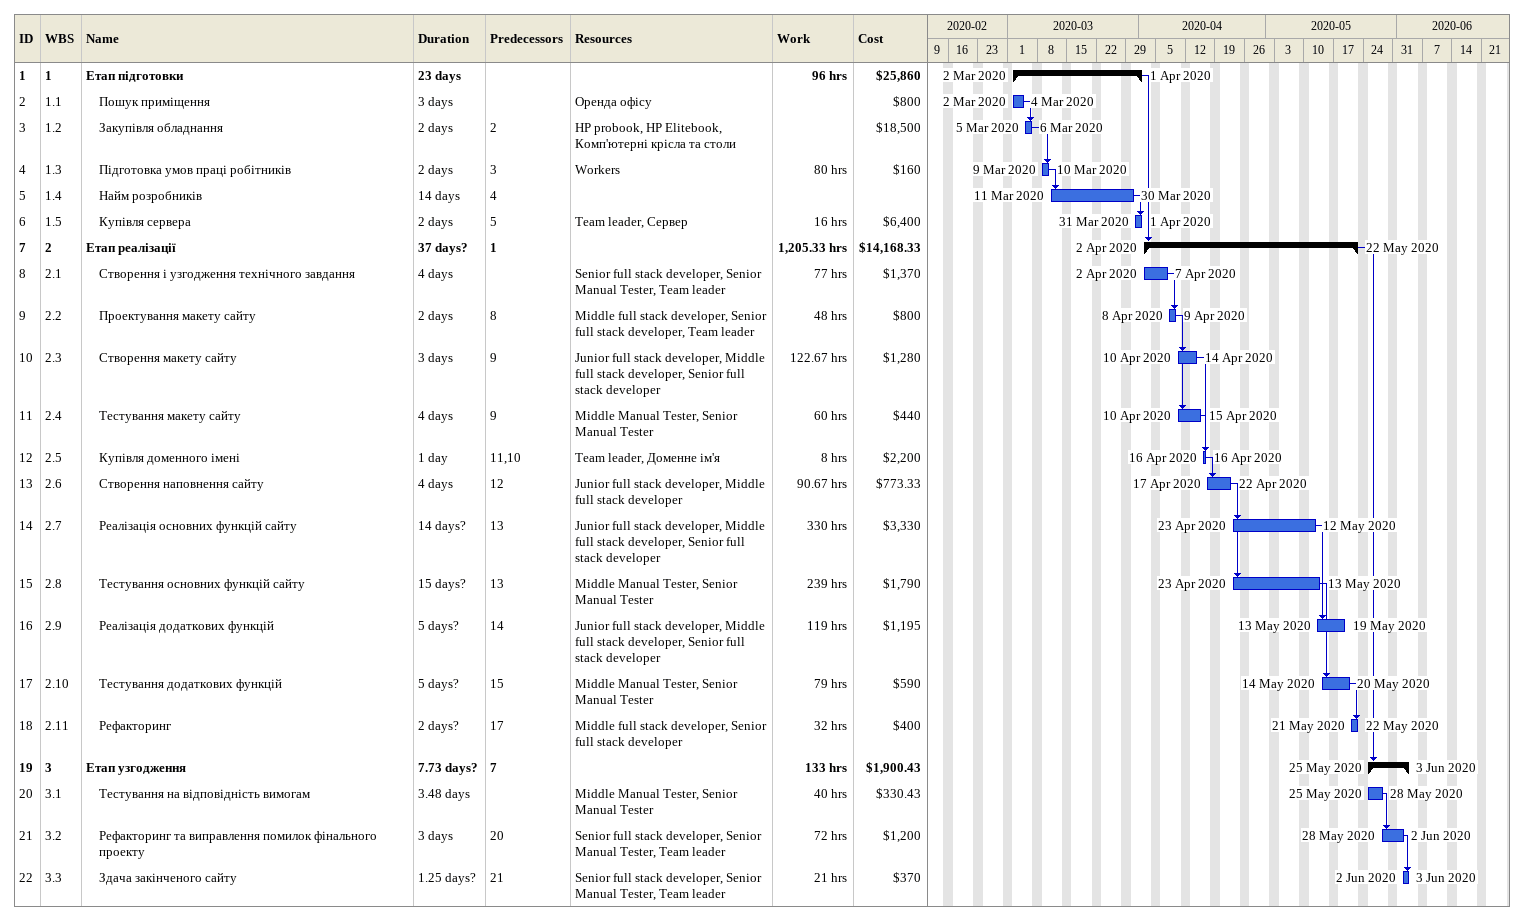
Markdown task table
| ID | WBS | Task | Duration | Start | Finish | Predecessors | Resources | Work (h) | Cost ($) |
|---|---|---|---|---|---|---|---|---|---|
| 1 | 1 | **Етап підготовки** | 23d | 2020-03-02 | 2020-04-01 |  |  | 96 | 25860 |
| 2 | 1.1 | Пошук приміщення | 3d | 2020-03-02 | 2020-03-04 |  | Оренда офісу |  | 800 |
| 3 | 1.2 | Закупівля обладнання | 2d | 2020-03-05 | 2020-03-06 | 2 | HP probook, HP Elitebook, Комп'ютерні крісла та столи |  | 18500 |
| 4 | 1.3 | Підготовка умов праці робітників | 2d | 2020-03-09 | 2020-03-10 | 3 | Workers | 80 | 160 |
| 5 | 1.4 | Найм розробників | 14d | 2020-03-11 | 2020-03-30 | 4 |  |  |  |
| 6 | 1.5 | Купівля сервера | 2d | 2020-03-31 | 2020-04-01 | 5 | Team leader, Сервер | 16 | 6400 |
| 7 | 2 | **Етап реалізації** | 37d? | 2020-04-02 | 2020-05-22 | 1 |  | 1205.33 | 14168.33 |
| 8 | 2.1 | Створення і узгодження технічного завдання | 4d | 2020-04-02 | 2020-04-07 |  | Senior full stack developer, Senior Manual Tester, Team leader | 77 | 1370 |
| 9 | 2.2 | Проектування макету сайту | 2d | 2020-04-08 | 2020-04-09 | 8 | Middle full stack developer, Senior full stack developer, Team leader | 48 | 800 |
| 10 | 2.3 | Створення макету сайту | 3d | 2020-04-10 | 2020-04-14 | 9 | Junior full stack developer, Middle full stack developer, Senior full stack developer | 122.67 | 1280 |
| 11 | 2.4 | Тестування макету сайту | 4d | 2020-04-10 | 2020-04-15 | 9 | Middle Manual Tester, Senior Manual Tester | 60 | 440 |
| 12 | 2.5 | Купівля доменного імені | 1d | 2020-04-16 | 2020-04-16 | 11, 10 | Team leader, Доменне ім'я | 8 | 2200 |
| 13 | 2.6 | Створення наповнення сайту | 4d | 2020-04-17 | 2020-04-22 | 12 | Junior full stack developer, Middle full stack developer | 90.67 | 773.33 |
| 14 | 2.7 | Реалізація основних функцій сайту | 14d? | 2020-04-23 | 2020-05-12 | 13 | Junior full stack developer, Middle full stack developer, Senior full stack developer | 330 | 3330 |
| 15 | 2.8 | Тестування основних функцій сайту | 15d? | 2020-04-23 | 2020-05-13 | 13 | Middle Manual Tester, Senior Manual Tester | 239 | 1790 |
| 16 | 2.9 | Реалізація додаткових функцій | 5d? | 2020-05-13 | 2020-05-19 | 14 | Junior full stack developer, Middle full stack developer, Senior full stack developer | 119 | 1195 |
| 17 | 2.10 | Тестування додаткових функцій | 5d? | 2020-05-14 | 2020-05-20 | 15 | Middle Manual Tester, Senior Manual Tester | 79 | 590 |
| 18 | 2.11 | Рефакторинг | 2d? | 2020-05-21 | 2020-05-22 | 17 | Middle full stack developer, Senior full stack developer | 32 | 400 |
| 19 | 3 | **Етап узгодження** | 7.73d? | 2020-05-25 | 2020-06-03 | 7 |  | 133 | 1900.43 |
| 20 | 3.1 | Тестування на відповідність вимогам | 3.48d | 2020-05-25 | 2020-05-28 |  | Middle Manual Tester, Senior Manual Tester | 40 | 330.43 |
| 21 | 3.2 | Рефакторинг та виправлення помилок фінального проекту | 3d | 2020-05-28 | 2020-06-02 | 20 | Senior full stack developer, Senior Manual Tester, Team leader | 72 | 1200 |
| 22 | 3.3 | Здача закінченого сайту | 1.25d? | 2020-06-02 | 2020-06-03 | 21 | Senior full stack developer, Senior Manual Tester, Team leader | 21 | 370 |
